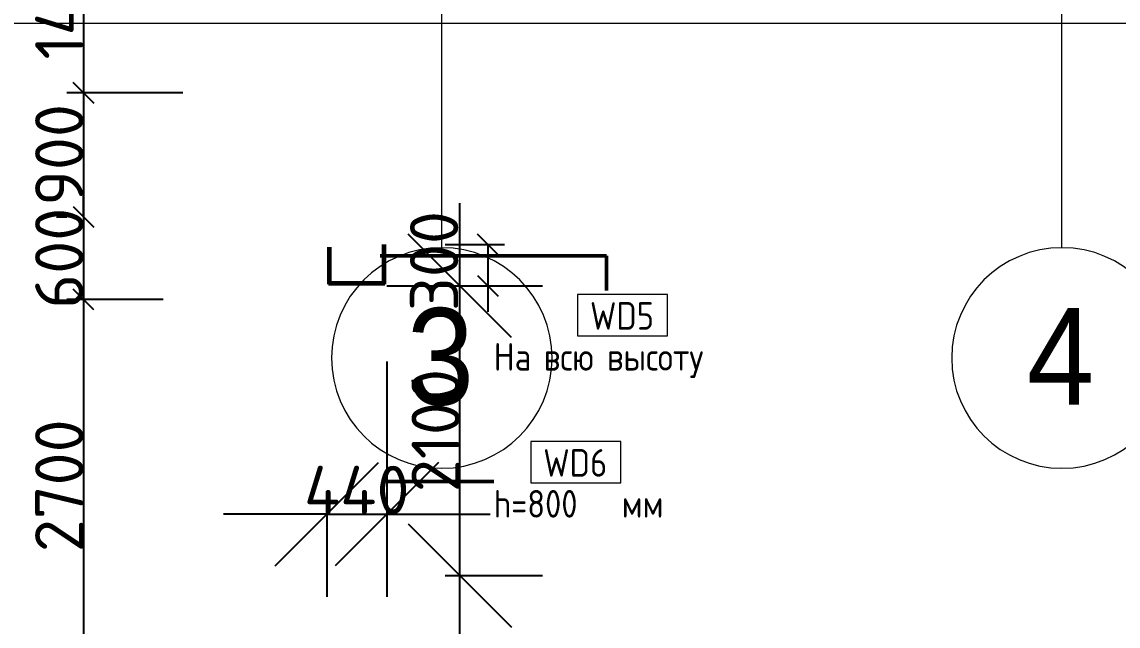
# Model space of a CAD drawing. Header units: millimetres. Extents: x -213547 to 415037, y -3642 to 106956.
# Drawn here: x 5029 to 12982, y 74535 to 78917 of the extents above; entities that cross this region are included whole.
import ezdxf

# ---------------------------------------------------------------- set-up
doc = ezdxf.new("R2010")
doc.units = ezdxf.units.MM
for name, color, linetype, lineweight in [('10)FK4', 3, 'Continuous', 50), ('5.5) Перег WD5', 3, 'Continuous', 40), ('A-WALL', 7, 'Continuous', 5), ('A-WALL-IDEN', 7, 'Continuous', 9), ('Оси', 7, 'Continuous', 9), ('Оси-1', 7, 'Continuous', 20)]:
    doc.layers.add(name, color=color, linetype=linetype, lineweight=lineweight)
doc.styles.add('Arial', font='arial.ttf', dxfattribs={"width": 0.9, "height": 700})
doc.styles.add('GOST Common_1', font='', dxfattribs={"width": 0.9, "height": 250})
doc.styles.add('ISOCPEUR', font='isocpeur.ttf', dxfattribs={"height": 250})
doc.styles.add('ISOCPEUR_1', font='isocpeur.ttf', dxfattribs={"height": 350})
doc.styles.add('ISOCPEUR_4', font='isocpeur.ttf', dxfattribs={"width": 0.9, "height": 1000})
doc.styles.get('GOST Common_1').set_extended_font_data('GOST Common')
doc.dimstyles.new('ISO-2_0_0_9К_Средний_округл2', dxfattribs={"dimscale": 304.8, "dimtxt": 199.196235, "dimasz": 0.492126, "dimexe": 0.393701, "dimexo": 0, "dimgap": 0, "dimtad": 1, "dimdec": 0, "dimrnd": 10, "dimzin": 0, "dimdsep": 46, "dimtxsty": 'ISOCPEUR_1', "dimblk1": 'OBLIQUE', "dimblk2": 'OBLIQUE', "dimsah": 1, "dimcen": 0.09, "dimdle": 0.393701, "dimazin": 0, "dimtfac": 1, "dimtdec": 4, "dimtix": 1, "dimtmove": 0, "dimatfit": 3, "dimfxl": 1, "dimtvp": 1, "dimtolj": 1, "dimtzin": 0, "dimarcsym": 2})
doc.dimstyles.new('ISO-2_0_0_9К_Средний_округл2_1', dxfattribs={"dimscale": 304.8, "dimtxt": 995.981176, "dimasz": 2.46063, "dimexe": 1.968504, "dimexo": 0, "dimgap": 0, "dimtad": 1, "dimdec": 0, "dimrnd": 10, "dimzin": 0, "dimdsep": 46, "dimtxsty": 'ISOCPEUR_4', "dimblk1": 'OBLIQUE', "dimblk2": 'OBLIQUE', "dimsah": 1, "dimcen": 0.09, "dimdle": 1.968504, "dimazin": 0, "dimtfac": 1, "dimtdec": 4, "dimtix": 1, "dimtmove": 0, "dimatfit": 3, "dimfxl": 1, "dimtvp": 1, "dimtolj": 1, "dimtzin": 0, "dimarcsym": 2})
doc.dimstyles.new('ISO-2_5_0_9К_БОЛЬШОЙ', dxfattribs={"dimscale": 304.8, "dimtxt": 248.995294, "dimasz": 0.492126, "dimexe": 0.393701, "dimexo": 0.984252, "dimgap": 0, "dimtad": 1, "dimdec": 0, "dimrnd": 10, "dimzin": 0, "dimdsep": 46, "dimtxsty": 'ISOCPEUR', "dimblk1": 'OBLIQUE', "dimblk2": 'OBLIQUE', "dimsah": 1, "dimcen": 0.09, "dimdle": 0.393701, "dimazin": 0, "dimtfac": 1, "dimtdec": 4, "dimtix": 1, "dimtmove": 0, "dimatfit": 3, "dimfxl": 1, "dimtvp": 1, "dimtolj": 1, "dimtzin": 0, "dimarcsym": 2})

# ---------------------------------------------------------------- blocks, each defined once
blk = doc.blocks.new('Ось сетки - D8-29747960-Объем проектирования 1 этажа')
at = {"layer": 'Оси-1'}
for start, end in [(360, 180), (180, 360)]:
    blk.add_arc((0, 0), 4, start, end, dxfattribs=at)
blk = doc.blocks.new('1floor')
at = {"layer": 'A-WALL'}
blk.add_line((72280, -280), (-290, -280), dxfattribs=at)
at = {"layer": 'Оси'}
for p, q in [((8010, -1906.3), (8010, 3093.7)), ((12510, -1906.3), (12510, 3093.7))]:
    blk.add_line(p, q, dxfattribs=at)
at = {"layer": 'Оси-1', "xscale": 199.9999999999999, "yscale": 199.9999999999999, "zscale": 199.9999999999999}
for p in [(8010, -2706.3), (12510, -2706.3)]:
    blk.add_blockref('Ось сетки - D8-29747960-Объем проектирования 1 этажа', p, dxfattribs=at)
at = {"layer": 'Оси', "char_height": 700, "width": 606.076, "attachment_point": 1, "style": 'Arial'}
for s, insert in [('\\fArial|b0|i0|c204|p34|;\\W.9;3', (7755, -2345)), ('\\fArial|b0|i0|c204|p34|;\\W.9;4', (12255, -2345))]:
    blk.add_mtext(s, dxfattribs=dict(at, insert=insert))
blk = doc.blocks.new('_Oblique')
at = {"color": 0, "linetype": 'ByBlock', "lineweight": -2}
blk.add_line((-0.5, -0.5), (0.5, 0.5), dxfattribs=at)
blk = doc.blocks.new('*D1944')
at = {"layer": '10)FK4', "color": 0, "lineweight": -2, "transparency": 16777216}
for p, q in [((5474.3, 79923), (5474.3, 78283)), ((5280.4, 79803), (5354.3, 79803)), ((6196.4, 78403), (5354.3, 78403))]:
    blk.add_line(p, q, dxfattribs=at)
at = {"layer": 'Defpoints', "color": 0, "transparency": 16777216}
for p in [(5580.4, 79803), (5474.3, 78403), (6496.4, 78403)]:
    blk.add_point(p, dxfattribs=at)
at = {"layer": '10)FK4', "color": 0, "lineweight": -2, "transparency": 16777216, "xscale": 150, "yscale": 150, "zscale": 150}
for p, rotation in [((5474.3, 79803), 90), ((5474.3, 78403), 270)]:
    blk.add_blockref('_Oblique', p, dxfattribs=dict(at, rotation=rotation))
at = {"layer": '10)FK4', "color": 0, "transparency": 16777216, "insert": (5299.3, 79103), "char_height": 350, "width": 735.494, "attachment_point": 5, "rotation": 90, "style": 'ISOCPEUR_1'}
blk.add_mtext('\\A1;1400', dxfattribs=at)
blk = doc.blocks.new('*D1945')
at = {"layer": '10)FK4', "color": 0, "lineweight": -2, "transparency": 16777216}
for p, q in [((5474.3, 78523), (5474.3, 77383)), ((6196.4, 78403), (5354.3, 78403)), ((5280.4, 77503), (5354.3, 77503))]:
    blk.add_line(p, q, dxfattribs=at)
at = {"layer": 'Defpoints', "color": 0, "transparency": 16777216}
for p in [(6496.4, 78403), (5474.3, 77503), (5580.4, 77503)]:
    blk.add_point(p, dxfattribs=at)
at = {"layer": '10)FK4', "color": 0, "lineweight": -2, "transparency": 16777216, "xscale": 150, "yscale": 150, "zscale": 150}
for p, rotation in [((5474.3, 78403), 90), ((5474.3, 77503), 270)]:
    blk.add_blockref('_Oblique', p, dxfattribs=dict(at, rotation=rotation))
at = {"layer": '10)FK4', "color": 0, "transparency": 16777216, "insert": (5299.3, 77953), "char_height": 350, "width": 568.858, "attachment_point": 5, "rotation": 90, "style": 'ISOCPEUR_1'}
blk.add_mtext('\\A1;900', dxfattribs=at)
blk = doc.blocks.new('*D1946')
at = {"layer": '10)FK4', "color": 0, "lineweight": -2, "transparency": 16777216}
for p, q in [((5474.3, 77503), (5474.3, 77653)), ((5280.4, 77503), (5354.3, 77503)), ((5474.3, 77503), (5474.3, 76903)), ((6054, 76903), (5354.3, 76903)), ((5474.3, 76903), (5474.3, 76753))]:
    blk.add_line(p, q, dxfattribs=at)
at = {"layer": 'Defpoints', "color": 0, "transparency": 16777216}
for p in [(5580.4, 77503), (5474.3, 76903), (6354, 76903)]:
    blk.add_point(p, dxfattribs=at)
at = {"layer": '10)FK4', "color": 0, "lineweight": -2, "transparency": 16777216, "xscale": 150, "yscale": 150, "zscale": 150}
for p, rotation in [((5474.3, 77503), 270), ((5474.3, 76903), 90)]:
    blk.add_blockref('_Oblique', p, dxfattribs=dict(at, rotation=rotation))
at = {"layer": '10)FK4', "color": 0, "transparency": 16777216, "insert": (5299.3, 77203), "char_height": 350, "width": 568.858, "attachment_point": 5, "rotation": 90, "style": 'ISOCPEUR_1'}
blk.add_mtext('\\A1;600', dxfattribs=at)
blk = doc.blocks.new('*D1947')
at = {"layer": '10)FK4', "color": 0, "lineweight": -2, "transparency": 16777216}
for p, q in [((5474.3, 77023), (5474.3, 74083)), ((6054, 76903), (5354.3, 76903)), ((5280.4, 74203), (5354.3, 74203))]:
    blk.add_line(p, q, dxfattribs=at)
at = {"layer": 'Defpoints', "color": 0, "transparency": 16777216}
for p in [(6354, 76903), (5474.3, 74203), (5580.4, 74203)]:
    blk.add_point(p, dxfattribs=at)
at = {"layer": '10)FK4', "color": 0, "lineweight": -2, "transparency": 16777216, "xscale": 150, "yscale": 150, "zscale": 150}
for p, rotation in [((5474.3, 76903), 90), ((5474.3, 74203), 270)]:
    blk.add_blockref('_Oblique', p, dxfattribs=dict(at, rotation=rotation))
at = {"layer": '10)FK4', "color": 0, "transparency": 16777216, "insert": (5299.3, 75553), "char_height": 350, "width": 758.478, "attachment_point": 5, "rotation": 90, "style": 'ISOCPEUR_1'}
blk.add_mtext('\\A1;2700', dxfattribs=at)
blk = doc.blocks.new('*D1960')
at = {"layer": '10)FK4', "color": 0, "lineweight": -2, "transparency": 16777216}
for p, q in [((8205.5, 74303), (8205.5, 77603)), ((7675.3, 77003), (8805.5, 77003)), ((8099.4, 74903), (8805.5, 74903))]:
    blk.add_line(p, q, dxfattribs=at)
at = {"layer": 'Defpoints', "color": 0, "transparency": 16777216}
for p in [(7675.3, 77003), (8205.5, 77003), (8099.4, 74903)]:
    blk.add_point(p, dxfattribs=at)
at = {"layer": '10)FK4', "color": 0, "lineweight": -2, "transparency": 16777216, "xscale": 750, "yscale": 750, "zscale": 750}
for p, rotation in [((8205.5, 77003), 90), ((8205.5, 74903), 270)]:
    blk.add_blockref('_Oblique', p, dxfattribs=dict(at, rotation=rotation))
at = {"layer": '10)FK4', "color": 0, "transparency": 16777216, "insert": (8030.5, 75953), "char_height": 350, "width": 565.411, "attachment_point": 5, "rotation": 90, "style": 'ISOCPEUR_1'}
blk.add_mtext('\\A1;2100', dxfattribs=at)
blk = doc.blocks.new('*D1961')
at = {"layer": '10)FK4', "color": 0, "lineweight": -2, "transparency": 16777216}
for p, q in [((8099.4, 77303), (8530, 77303)), ((8410, 77303), (8410, 76883)), ((7675.3, 77003), (8530, 77003)), ((8410, 77003), (8410, 76813.9))]:
    blk.add_line(p, q, dxfattribs=at)
at = {"layer": 'Defpoints', "color": 0, "transparency": 16777216}
for p in [(8099.4, 77303), (8410, 77303), (7675.3, 77003)]:
    blk.add_point(p, dxfattribs=at)
at = {"layer": '10)FK4', "color": 0, "lineweight": -2, "transparency": 16777216, "xscale": 150, "yscale": 150, "zscale": 150}
for p, rotation in [((8410, 77303), 90), ((8410, 77003), 270)]:
    blk.add_blockref('_Oblique', p, dxfattribs=dict(at, rotation=rotation))
at = {"layer": '10)FK4', "color": 0, "transparency": 16777216, "insert": (7844.2, 76819.7), "char_height": 350, "width": 455.087, "attachment_point": 1, "rotation": 90, "line_spacing_factor": 1.149209, "style": 'ISOCPEUR_1'}
blk.add_mtext('\\A1;300', dxfattribs=at)
blk = doc.blocks.new('*D1916')
at = {"layer": '10)FK4', "color": 0, "lineweight": -2, "transparency": 16777216}
for p, q in [((7675.3, 76454.6), (7675.3, 74747.6)), ((7240.3, 75453.7), (7240.3, 74747.6)), ((7240.3, 75347.6), (6490.3, 75347.6)), ((7240.3, 75347.6), (7675.3, 75347.6)), ((7675.3, 75347.6), (8425.3, 75347.6))]:
    blk.add_line(p, q, dxfattribs=at)
at = {"layer": 'Defpoints', "color": 0, "transparency": 16777216}
for p in [(7675.3, 76454.6), (7240.3, 75453.7), (7675.3, 75347.6)]:
    blk.add_point(p, dxfattribs=at)
at = {"layer": '10)FK4', "color": 0, "lineweight": -2, "transparency": 16777216, "xscale": 750, "yscale": 750, "zscale": 750}
blk.add_blockref('_Oblique', (7240.3, 75347.6), dxfattribs=at)
at = {"layer": '10)FK4', "color": 0, "lineweight": -2, "transparency": 16777216, "xscale": 750, "yscale": 750, "zscale": 750, "rotation": 180}
blk.add_blockref('_Oblique', (7675.3, 75347.6), dxfattribs=at)
at = {"layer": '10)FK4', "color": 0, "transparency": 16777216, "insert": (7457.8, 75522.6), "char_height": 350, "width": 501.055, "attachment_point": 5, "style": 'ISOCPEUR_1'}
blk.add_mtext('\\A1;440', dxfattribs=at)
blk = doc.blocks.new('М_стена2 - Типоразмер-30678229-План монтажа стен и перегородок 1 этажа в осях 1-12')
at = {"layer": 'A-WALL-IDEN'}
for p, q in [((3.258, 1.523), (-3.273, 1.523)), ((-3.273, 1.523), (-3.273, -1.477)), ((3.258, -1.477), (3.258, 1.523)), ((-3.273, -1.477), (3.258, -1.477))]:
    blk.add_line(p, q, dxfattribs=at)

msp = doc.modelspace()

# ---------------------------------------------------------------- linework, layer by layer
at = {"layer": '10)FK4', "color": 18, "true_color": 0x000000}
for p, q in [((7628.7, 77219.5), (9270.3, 77219.5)), ((9270.3, 77219.5), (9270.3, 76969.5)), ((7682.4, 75582.9), (8451.7, 75582.9))]:
    msp.add_line(p, q, dxfattribs=at)
at = {"layer": '5.5) Перег WD5'}
for p, q in [((7252.8, 77283), (7252.8, 77015.5)), ((7265.3, 77283), (7265.3, 77028)), ((7650.3, 77028), (7650.3, 77303)), ((7662.8, 77015.5), (7662.8, 77303)), ((7252.8, 77015.5), (7662.8, 77015.5)), ((7265.3, 77028), (7650.3, 77028))]:
    msp.add_line(p, q, dxfattribs=at)

# ---------------------------------------------------------------- block references
msp.add_blockref('1floor', (64.7, 79186.1))
at = {"layer": '10)FK4', "color": 18, "true_color": 0x000000, "xscale": 99.99999999999993, "yscale": 99.99999999999993, "zscale": 99.99999999999993}
for p in [(9386.9, 76787.1), (9047.6, 75720.9)]:
    msp.add_blockref('М_стена2 - Типоразмер-30678229-План монтажа стен и перегородок 1 этажа в осях 1-12', p, dxfattribs=at)

# ---------------------------------------------------------------- texts
at = {"layer": '10)FK4', "color": 18, "lineweight": 25, "true_color": 0x000000, "char_height": 200, "attachment_point": 1, "style": 'GOST Common_1'}
for s, insert, width in [('WD5', (9150.4, 76885.1), 584.43), ('На', (8451.7, 76588.2), 360.759), ('\\fGOST Common|b0|i0|c204|p34|;\\W.9; ', (8749.4, 76588.2), 79.367), ('всю', (8814.9, 76588.2), 476.202), ('\\fGOST Common|b0|i0|c204|p34|;\\W.9; ', (9207.8, 76588.2), 79.367), ('высоту', (9273.3, 76588.2), 981.265), ('WD6', (8811.1, 75818.9), 584.43), ('h=800', (8451.7, 75522), 793.671), ('мм', (9380.5, 75522), 360.759)]:
    msp.add_mtext(s, dxfattribs=dict(at, insert=insert, width=width))

# ---------------------------------------------------------------- dimensions: what is measured, and where the dimension line sits
at = {"layer": '10)FK4', "color": 18, "true_color": 0x000000}
for base, p1, p2, dimstyle, override, picture, middle in [((5474.3, 78403), (5580.4, 79803), (6496.4, 78403), 'ISO-2_5_0_9К_БОЛЬШОЙ', {"dimtxt": 200, "dimpost": '<>', "dimtxsty": 'ISOCPEUR_1', "dimfxl": 1673.065949}, '*D1944', (5299.3, 79103)), ((5474.3, 77503), (6496.4, 78403), (5580.4, 77503), 'ISO-2_5_0_9К_БОЛЬШОЙ', {"dimtxt": 200, "dimpost": '<>', "dimtxsty": 'ISOCPEUR_1', "dimfxl": 1284.19223}, '*D1945', (5299.3, 77953)), ((5474.3, 76903), (5580.4, 77503), (6354, 76903), 'ISO-2_5_0_9К_БОЛЬШОЙ', {"dimtxt": 200, "dimpost": '<>', "dimtxsty": 'ISOCPEUR_1', "dimfxl": 979.059119}, '*D1946', (5299.3, 77203)), ((8205.5, 77003), (8099.4, 74903), (7675.3, 77003), 'ISO-2_0_0_9К_Средний_округл2_1', {"dimtxt": 200, "dimpost": '<>', "dimtxsty": 'ISOCPEUR_1', "dimfxl": 2142.39211}, '*D1960', (8030.5, 75953)), ((5474.3, 74203), (6354, 76903), (5580.4, 74203), 'ISO-2_5_0_9К_БОЛЬШОЙ', {"dimtxt": 200, "dimpost": '<>', "dimtxsty": 'ISOCPEUR_1', "dimfxl": 2808.657466}, '*D1947', (5299.3, 75553))]:
    dim = msp.add_linear_dim(base=base, p1=p1, p2=p2, angle=90, dimstyle=dimstyle, override=override, dxfattribs=at)
    dim.commit()
    dim.dimension.update_dxf_attribs({"geometry": picture, "text_midpoint": middle})
dim = msp.add_linear_dim(base=(8410, 77303), p1=(7675.3, 77003), p2=(8099.4, 77303), angle=90, dimstyle='ISO-2_0_0_9К_Средний_округл2', override={"dimtxt": 200, "dimpost": '<>', "dimtxsty": 'ISOCPEUR_1', "dimfxl": 519.465109}, dxfattribs=at)
dim.commit()
dim.dimension.update_dxf_attribs({"geometry": '*D1961', "text_midpoint": (8077.5, 76813.9), "dimtype": 160, "text_rotation": 90})
dim = msp.add_linear_dim(base=(7675.3, 75347.6), p1=(7240.3, 75453.7), p2=(7675.3, 76454.6), dimstyle='ISO-2_0_0_9К_Средний_округл2_1', override={"dimtxt": 200, "dimpost": '<>', "dimtxsty": 'ISOCPEUR_1', "dimfxl": 1091.329586}, dxfattribs=at)
dim.commit()
dim.dimension.update_dxf_attribs({"geometry": '*D1916', "text_midpoint": (7457.8, 75522.6)})

doc.saveas('drawing.dxf')
